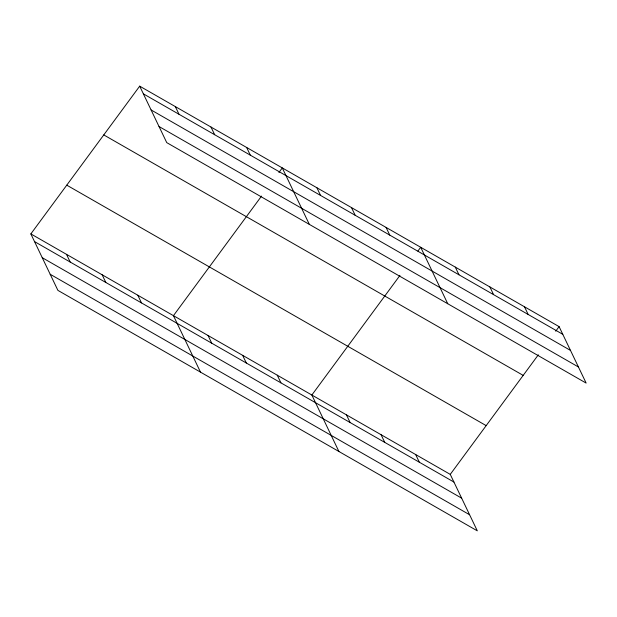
<?xml version="1.0" encoding="UTF-8"?>
<svg xmlns="http://www.w3.org/2000/svg" width="617" height="617" viewBox="0 0 617 617"><rect width="100%" height="100%" fill="white"/><g stroke="black" fill="none" stroke-linecap="round" stroke-linejoin="round"><path stroke-width="0.93" d="M30.85 233.905L450.256 474.38L477.311 530.844L57.905 290.376L30.85 233.905L139.689 86.156L559.095 326.624L586.15 383.095L166.744 142.62L139.689 86.156M261.523 196.106L173.446 315.665L200.502 372.136M278.923 172.49L282.285 167.917L309.341 224.38M399.924 275.46L311.855 395.027L338.91 451.49M417.886 251.08L420.694 247.27L447.749 303.734M450.256 474.38L538.332 354.814M555.732 331.198L559.095 326.624M143.368 93.838L562.781 334.314M151.08 109.942L570.494 350.41M159.032 126.524L578.438 366.992M103.772 134.915L523.177 375.383M66.767 185.154L486.173 425.622M34.529 241.594L453.942 482.062M42.241 257.69L461.655 498.158M50.193 274.272L469.599 514.748M524.496 306.788L528.175 314.469M489.898 286.951L493.577 294.633M455.292 267.115L458.971 274.796M386.088 227.434L389.774 235.116M351.489 207.597L355.168 215.279M316.891 187.753L320.57 195.442M415.657 454.536L419.336 462.226M246.638 147.478L250.317 155.16M381.059 434.7L384.738 442.381M210.991 127.04L214.67 134.722M346.453 414.863L350.132 422.545M175.336 106.594L179.023 114.284M277.249 375.182L280.936 382.872M242.651 355.346L246.33 363.027M208.052 335.509L211.731 343.191M137.799 295.227L141.478 302.908M102.152 274.789L105.831 282.47M66.497 254.351L70.184 262.032"/></g></svg>
